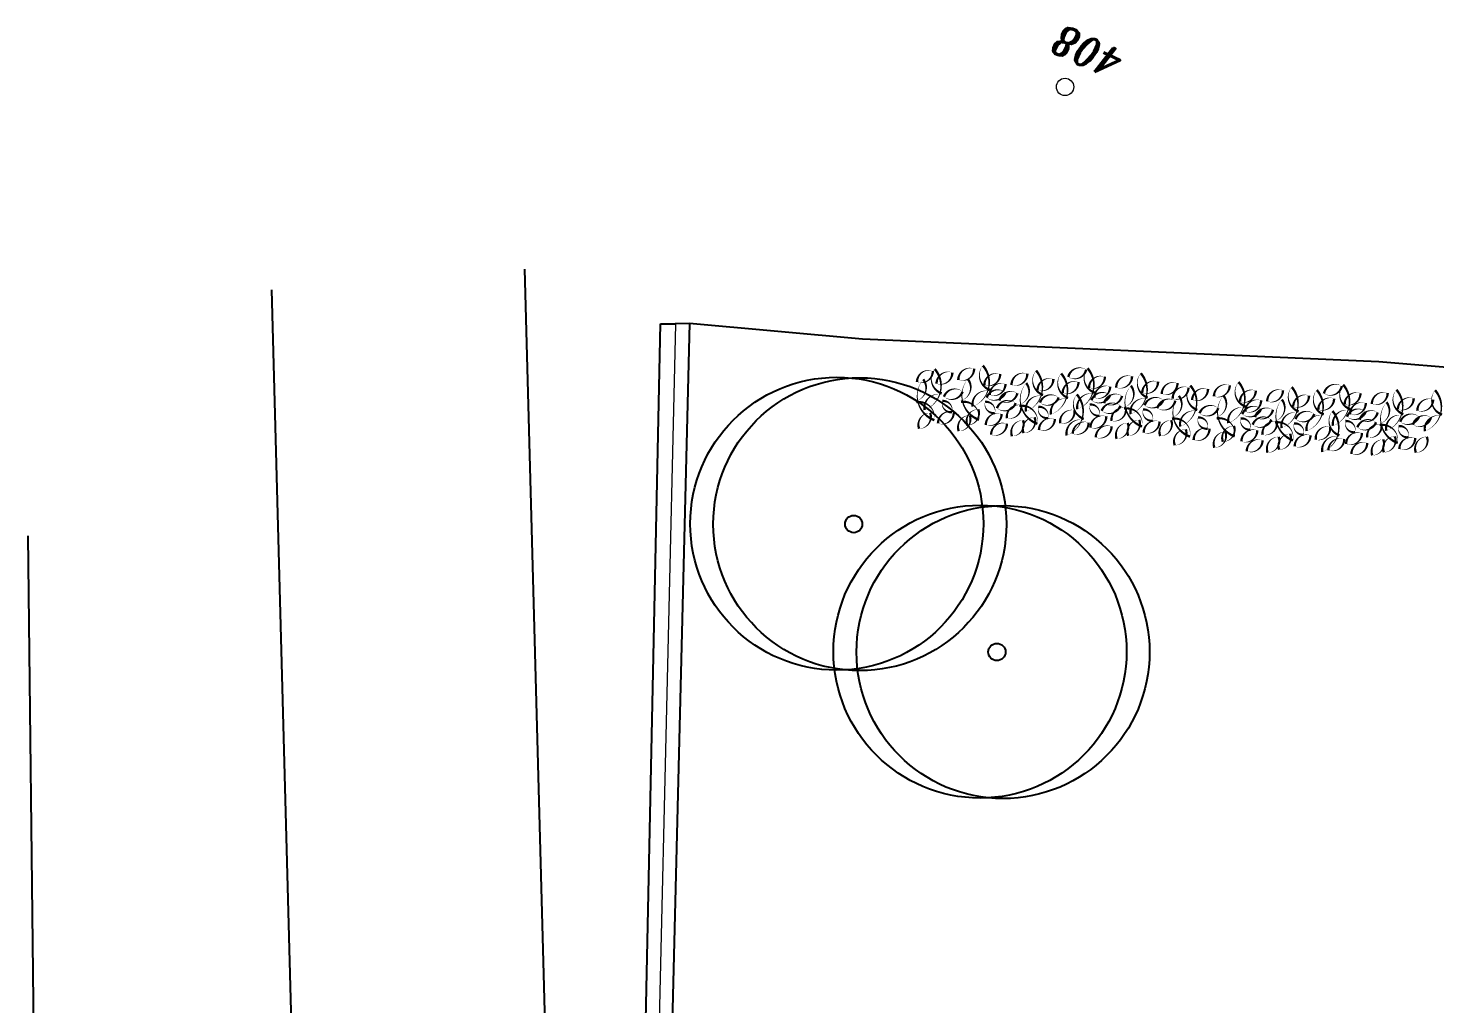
# Model space of a CAD drawing. Header units: metres. Extents: x -45 to 1930, y -347 to 488.
# Drawn here: x 81.57 to 109.89, y -288.87 to -269.22 of the extents above; entities that cross this region are included whole.
import ezdxf

# ---------------------------------------------------------------- set-up
doc = ezdxf.new("R2010")
doc.units = ezdxf.units.M
for name, color, linetype in [('01_PARCELNI CISLA', 7, 'Continuous'), ('01_PODKLAD_HRANICE_1', 70, 'Continuous'), ('01_PODKLAD_SLUCKY_4', 2, 'Continuous'), ('01_SLABE', 7, 'Continuous'), ('zariz.predmety', 203, 'Continuous')]:
    doc.layers.add(name, color=color, linetype=linetype)
doc.layers.add('ZNAÈKY BUDOV', color=7, linetype='Continuous', lineweight=0)
doc.styles.add('ITALICT', font='ITALICT')

# ---------------------------------------------------------------- blocks, each defined once
blk = doc.blocks.new('4$02')
at = {"layer": 'ZNAÈKY BUDOV', "color": 7, "linetype": 'Continuous', "lineweight": 0}
blk.add_circle((-0.007, 0.001), 0.175, dxfattribs=at)

msp = doc.modelspace()

# ---------------------------------------------------------------- linework, layer by layer
at = {"linetype": 'Continuous', "lineweight": 0}
for p, q in [((93.820624, -298.189754), (94.304654, -275.177144)), ((94.604595, -275.183118), (94.062081, -298.193985)), ((94.304654, -275.177144), (94.604595, -275.183118))]:
    msp.add_line(p, q, dxfattribs=at)
at = {"layer": '01_PODKLAD_HRANICE_1'}
for p, q in [((93.508619, -313.02376), (94.30467, -275.176246)), ((94.30467, -275.176246), (94.88549, -275.160834)), ((94.88549, -275.160834), (98.373462, -275.474072)), ((98.373462, -275.474072), (108.765791, -275.934644)), ((108.765791, -275.934644), (116.860292, -276.590636)), ((81.685369, -289.406095), (81.572992, -279.444932))]:
    msp.add_line(p, q, dxfattribs=at)
at = {"layer": '01_PODKLAD_SLUCKY_4'}
msp.add_line((94.88549, -275.160834), (93.943659, -313.307794), dxfattribs=at)
at = {"layer": '01_SLABE'}
for p, q in [((91.565372, -274.072663), (92.131762, -295.216873)), ((86.474408, -274.487219), (87.026986, -295.11577))]:
    msp.add_line(p, q, dxfattribs=at)
at = {"layer": 'zariz.predmety', "color": 253, "linetype": 'Continuous', "ltscale": 0.001}
for points in [[(99.785863, -276.123373, 0, 0, 0.520567051), (99.785863, -276.123373, 0, 0.05, 0.520567051), (99.467605, -276.347025, 0, 0.05, 0.520567051), (99.785863, -276.123373, 0.05, 0.05, 0)], [(99.824551, -276.083681, 0, 0, 0.520567051), (99.824551, -276.083681, 0, 0.05, 0.520567051), (99.964628, -276.57493, 0, 0.05, 0.520567051), (99.942492, -276.597596, 0, 0.05, 0.520567051), (99.619101, -276.91059, 0, 0.05, 0.520567051), (99.824551, -276.083681, 0.05, 0.05, 0)], [(100.179538, -276.154345, 0, 0, 0.520567051), (100.179538, -276.154345, 0, 0.05, 0.520567051), (99.861281, -276.377996, 0, 0.05, 0.520567051), (100.179538, -276.154345, 0.05, 0.05, 0)], [(100.617451, -276.078078, 0, 0, 0.520567051), (100.617451, -276.078078, 0, 0.05, 0.520567051), (100.299194, -276.301729, 0, 0.05, 0.520567051), (100.617451, -276.078078, 0.05, 0.05, 0)], [(100.793425, -276.013328, 0, 0, 0.520567051), (100.793425, -276.013328, 0, 0.05, 0.520567051), (100.933502, -276.504577, 0, 0.05, 0.520567051), (100.911366, -276.527242, 0, 0.05, 0.520567051), (100.587975, -276.840236, 0, 0.05, 0.520567051), (100.793425, -276.013328, 0.05, 0.05, 0)], [(101.864853, -276.11421, 0, 0, 0.520567051), (101.864853, -276.11421, 0, 0.05, 0.520567051), (102.00493, -276.605459, 0, 0.05, 0.520567051), (101.982794, -276.628124, 0, 0.05, 0.520567051), (101.659403, -276.941119, 0, 0.05, 0.520567051), (101.864853, -276.11421, 0.05, 0.05, 0)], [(102.513887, -276.244049, 0, 0, 0.520567051), (102.513887, -276.244049, 0, 0.05, 0.520567051), (102.873482, -276.095727, 0, 0.05, 0.520567051), (102.513887, -276.244049, 0.05, 0.05, 0)], [(102.900896, -276.066889, 0, 0, 0.520567051), (102.900896, -276.066889, 0, 0.05, 0.520567051), (103.040973, -276.558138, 0, 0.05, 0.520567051), (103.018837, -276.580803, 0, 0.05, 0.520567051), (102.695446, -276.893797, 0, 0.05, 0.520567051), (102.900896, -276.066889, 0.05, 0.05, 0)], [(99.817901, -277.113554, 0, 0, 0.520567051), (99.817901, -277.113554, 0, 0.05, 0.520567051), (99.455233, -276.753806, 0, 0.05, 0.520567051), (99.463436, -276.723205, 0, 0.05, 0.520567051), (99.592158, -276.291953, 0, 0.05, 0.520567051), (99.817901, -277.113554, 0.05, 0.05, 0)], [(100.716549, -277.107323, 0, 0, 0.520567051), (100.716549, -277.107323, 0, 0.05, 0.520567051), (100.35388, -276.747575, 0, 0.05, 0.520567051), (100.362084, -276.716974, 0, 0.05, 0.520567051), (100.490806, -276.285722, 0, 0.05, 0.520567051), (100.716549, -277.107323, 0.05, 0.05, 0)], [(101.141659, -276.185561, 0, 0, 0.520567051), (101.141659, -276.185561, 0, 0.05, 0.520567051), (100.823402, -276.409212, 0, 0.05, 0.520567051), (101.141659, -276.185561, 0.05, 0.05, 0)], [(101.248398, -276.384198, 0, 0, 0.520567051), (101.248398, -276.384198, 0, 0.05, 0.520567051), (100.93014, -276.60785, 0, 0.05, 0.520567051), (101.248398, -276.384198, 0.05, 0.05, 0)], [(101.688879, -276.17896, 0, 0, 0.520567051), (101.688879, -276.17896, 0, 0.05, 0.520567051), (101.370622, -276.402612, 0, 0.05, 0.520567051), (101.688879, -276.17896, 0.05, 0.05, 0)], [(101.891341, -277.187403, 0, 0, 0.520567051), (101.891341, -277.187403, 0, 0.05, 0.520567051), (101.528673, -276.827655, 0, 0.05, 0.520567051), (101.536877, -276.797054, 0, 0.05, 0.520567051), (101.665598, -276.365802, 0, 0.05, 0.520567051), (101.891341, -277.187403, 0.05, 0.05, 0)], [(102.213087, -276.286443, 0, 0, 0.520567051), (102.213087, -276.286443, 0, 0.05, 0.520567051), (101.89483, -276.510095, 0, 0.05, 0.520567051), (102.213087, -276.286443, 0.05, 0.05, 0)], [(102.37003, -276.173125, 0, 0, 0.520567051), (102.37003, -276.173125, 0, 0.05, 0.520567051), (102.510107, -276.664374, 0, 0.05, 0.520567051), (102.487971, -276.687039, 0, 0.05, 0.520567051), (102.16458, -277.000033, 0, 0.05, 0.520567051), (102.37003, -276.173125, 0.05, 0.05, 0)], [(102.718265, -276.345358, 0, 0, 0.520567051), (102.718265, -276.345358, 0, 0.05, 0.520567051), (102.400007, -276.569009, 0, 0.05, 0.520567051), (102.718265, -276.345358, 0.05, 0.05, 0)], [(103.24913, -276.239122, 0, 0, 0.520567051), (103.24913, -276.239122, 0, 0.05, 0.520567051), (102.930873, -276.462773, 0, 0.05, 0.520567051), (103.24913, -276.239122, 0.05, 0.05, 0)], [(103.355869, -276.437759, 0, 0, 0.520567051), (103.355869, -276.437759, 0, 0.05, 0.520567051), (103.037611, -276.661411, 0, 0.05, 0.520567051), (103.355869, -276.437759, 0.05, 0.05, 0)], [(103.79635, -276.232521, 0, 0, 0.520567051), (103.79635, -276.232521, 0, 0.05, 0.520567051), (103.478093, -276.456173, 0, 0.05, 0.520567051), (103.79635, -276.232521, 0.05, 0.05, 0)], [(103.998812, -277.240964, 0, 0, 0.520567051), (103.998812, -277.240964, 0, 0.05, 0.520567051), (103.636144, -276.881216, 0, 0.05, 0.520567051), (103.644348, -276.850615, 0, 0.05, 0.520567051), (103.773069, -276.419363, 0, 0.05, 0.520567051), (103.998812, -277.240964, 0.05, 0.05, 0)], [(103.972324, -276.167771, 0, 0, 0.520567051), (103.972324, -276.167771, 0, 0.05, 0.520567051), (104.112401, -276.65902, 0, 0.05, 0.520567051), (104.090265, -276.681685, 0, 0.05, 0.520567051), (103.766874, -276.994679, 0, 0.05, 0.520567051), (103.972324, -276.167771, 0.05, 0.05, 0)], [(104.320558, -276.340004, 0, 0, 0.520567051), (104.320558, -276.340004, 0, 0.05, 0.520567051), (104.002301, -276.563655, 0, 0.05, 0.520567051), (104.320558, -276.340004, 0.05, 0.05, 0)], [(104.712729, -276.364763, 0, 0, 0.520567051), (104.712729, -276.364763, 0, 0.05, 0.520567051), (104.394471, -276.588415, 0, 0.05, 0.520567051), (104.712729, -276.364763, 0.05, 0.05, 0)], [(104.971058, -276.416688, 0, 0, 0.520567051), (104.971058, -276.416688, 0, 0.05, 0.520567051), (105.111134, -276.907937, 0, 0.05, 0.520567051), (105.088998, -276.930602, 0, 0.05, 0.520567051), (104.765607, -277.243597, 0, 0.05, 0.520567051), (104.971058, -276.416688, 0.05, 0.05, 0)], [(105.763958, -276.411085, 0, 0, 0.520567051), (105.763958, -276.411085, 0, 0.05, 0.520567051), (105.4457, -276.634736, 0, 0.05, 0.520567051), (105.763958, -276.411085, 0.05, 0.05, 0)], [(105.939931, -276.346335, 0, 0, 0.520567051), (105.939931, -276.346335, 0, 0.05, 0.520567051), (106.080008, -276.837584, 0, 0.05, 0.520567051), (106.057872, -276.860249, 0, 0.05, 0.520567051), (105.734481, -277.173243, 0, 0.05, 0.520567051), (105.939931, -276.346335, 0.05, 0.05, 0)], [(107.660393, -276.577055, 0, 0, 0.520567051), (107.660393, -276.577055, 0, 0.05, 0.520567051), (108.019988, -276.428734, 0, 0.05, 0.520567051), (107.660393, -276.577055, 0.05, 0.05, 0)], [(108.047402, -276.399895, 0, 0, 0.520567051), (108.047402, -276.399895, 0, 0.05, 0.520567051), (108.187479, -276.891145, 0, 0.05, 0.520567051), (108.165343, -276.91381, 0, 0.05, 0.520567051), (107.841952, -277.226804, 0, 0.05, 0.520567051), (108.047402, -276.399895, 0.05, 0.05, 0)], [(100.385451, -276.539072, 0, 0, 0.520567051), (100.385451, -276.539072, 0, 0.05, 0.520567051), (100.010352, -276.642073, 0, 0.05, 0.520567051), (100.385451, -276.539072, 0.05, 0.05, 0)], [(101.246685, -276.556392, 0, 0, 0.520567051), (101.246685, -276.556392, 0, 0.05, 0.520567051), (100.871587, -276.659393, 0, 0.05, 0.520567051), (101.246685, -276.556392, 0.05, 0.05, 0)], [(101.45431, -276.768926, 0, 0, 0.520567051), (101.45431, -276.768926, 0, 0.05, 0.520567051), (101.079212, -276.871927, 0, 0.05, 0.520567051), (101.45431, -276.768926, 0.05, 0.05, 0)], [(101.128173, -276.719469, 0, 0, 0.520567051), (101.128173, -276.719469, 0, 0.05, 0.520567051), (101.487768, -276.571147, 0, 0.05, 0.520567051), (101.128173, -276.719469, 0.05, 0.05, 0)], [(102.318114, -276.657274, 0, 0, 0.520567051), (102.318114, -276.657274, 0, 0.05, 0.520567051), (101.943015, -276.760275, 0, 0.05, 0.520567051), (102.318114, -276.657274, 0.05, 0.05, 0)], [(102.685112, -276.595591, 0, 0, 0.520567051), (102.685112, -276.595591, 0, 0.05, 0.520567051), (102.825189, -277.08684, 0, 0.05, 0.520567051), (102.803053, -277.109505, 0, 0.05, 0.520567051), (102.479662, -277.4225, 0, 0.05, 0.520567051), (102.685112, -276.595591, 0.05, 0.05, 0)], [(103.354156, -276.609953, 0, 0, 0.520567051), (103.354156, -276.609953, 0, 0.05, 0.520567051), (102.979058, -276.712953, 0, 0.05, 0.520567051), (103.354156, -276.609953, 0.05, 0.05, 0)], [(103.235644, -276.773029, 0, 0, 0.520567051), (103.235644, -276.773029, 0, 0.05, 0.520567051), (103.595239, -276.624708, 0, 0.05, 0.520567051), (103.235644, -276.773029, 0.05, 0.05, 0)], [(104.425584, -276.710835, 0, 0, 0.520567051), (104.425584, -276.710835, 0, 0.05, 0.520567051), (104.050486, -276.813836, 0, 0.05, 0.520567051), (104.425584, -276.710835, 0.05, 0.05, 0)], [(104.307072, -276.873912, 0, 0, 0.520567051), (104.307072, -276.873912, 0, 0.05, 0.520567051), (104.666667, -276.725591, 0, 0.05, 0.520567051), (104.307072, -276.873912, 0.05, 0.05, 0)], [(104.964408, -277.446561, 0, 0, 0.520567051), (104.964408, -277.446561, 0, 0.05, 0.520567051), (104.601739, -277.086813, 0, 0.05, 0.520567051), (104.609943, -277.056212, 0, 0.05, 0.520567051), (104.738664, -276.62496, 0, 0.05, 0.520567051), (104.964408, -277.446561, 0.05, 0.05, 0)], [(104.932369, -276.45638, 0, 0, 0.520567051), (104.932369, -276.45638, 0, 0.05, 0.520567051), (104.614112, -276.680031, 0, 0.05, 0.520567051), (104.932369, -276.45638, 0.05, 0.05, 0)], [(105.326045, -276.487352, 0, 0, 0.520567051), (105.326045, -276.487352, 0, 0.05, 0.520567051), (105.007787, -276.711003, 0, 0.05, 0.520567051), (105.326045, -276.487352, 0.05, 0.05, 0)], [(105.863055, -277.44033, 0, 0, 0.520567051), (105.863055, -277.44033, 0, 0.05, 0.520567051), (105.500387, -277.080582, 0, 0.05, 0.520567051), (105.50859, -277.049981, 0, 0.05, 0.520567051), (105.637312, -276.618729, 0, 0.05, 0.520567051), (105.863055, -277.44033, 0.05, 0.05, 0)], [(106.288166, -276.518568, 0, 0, 0.520567051), (106.288166, -276.518568, 0, 0.05, 0.520567051), (105.969908, -276.742219, 0, 0.05, 0.520567051), (106.288166, -276.518568, 0.05, 0.05, 0)], [(106.394904, -276.717205, 0, 0, 0.520567051), (106.394904, -276.717205, 0, 0.05, 0.520567051), (106.076647, -276.940857, 0, 0.05, 0.520567051), (106.394904, -276.717205, 0.05, 0.05, 0)], [(106.835386, -276.511967, 0, 0, 0.520567051), (106.835386, -276.511967, 0, 0.05, 0.520567051), (106.517128, -276.735619, 0, 0.05, 0.520567051), (106.835386, -276.511967, 0.05, 0.05, 0)], [(107.037848, -277.52041, 0, 0, 0.520567051), (107.037848, -277.52041, 0, 0.05, 0.520567051), (106.675179, -277.160662, 0, 0.05, 0.520567051), (106.683383, -277.130061, 0, 0.05, 0.520567051), (106.812105, -276.698809, 0, 0.05, 0.520567051), (107.037848, -277.52041, 0.05, 0.05, 0)], [(107.01136, -276.447217, 0, 0, 0.520567051), (107.01136, -276.447217, 0, 0.05, 0.520567051), (107.151436, -276.938466, 0, 0.05, 0.520567051), (107.1293, -276.961131, 0, 0.05, 0.520567051), (106.805909, -277.274125, 0, 0.05, 0.520567051), (107.01136, -276.447217, 0.05, 0.05, 0)], [(107.359594, -276.61945, 0, 0, 0.520567051), (107.359594, -276.61945, 0, 0.05, 0.520567051), (107.041336, -276.843101, 0, 0.05, 0.520567051), (107.359594, -276.61945, 0.05, 0.05, 0)], [(107.516537, -276.506131, 0, 0, 0.520567051), (107.516537, -276.506131, 0, 0.05, 0.520567051), (107.656614, -276.997381, 0, 0.05, 0.520567051), (107.634477, -277.020046, 0, 0.05, 0.520567051), (107.311086, -277.33304, 0, 0.05, 0.520567051), (107.516537, -276.506131, 0.05, 0.05, 0)], [(107.864771, -276.678365, 0, 0, 0.520567051), (107.864771, -276.678365, 0, 0.05, 0.520567051), (107.546513, -276.902016, 0, 0.05, 0.520567051), (107.864771, -276.678365, 0.05, 0.05, 0)], [(108.395637, -276.572129, 0, 0, 0.520567051), (108.395637, -276.572129, 0, 0.05, 0.520567051), (108.077379, -276.79578, 0, 0.05, 0.520567051), (108.395637, -276.572129, 0.05, 0.05, 0)], [(108.942857, -276.565528, 0, 0, 0.520567051), (108.942857, -276.565528, 0, 0.05, 0.520567051), (108.624599, -276.78918, 0, 0.05, 0.520567051), (108.942857, -276.565528, 0.05, 0.05, 0)], [(109.118831, -276.500778, 0, 0, 0.520567051), (109.118831, -276.500778, 0, 0.05, 0.520567051), (109.258907, -276.992027, 0, 0.05, 0.520567051), (109.236771, -277.014692, 0, 0.05, 0.520567051), (108.91338, -277.327686, 0, 0.05, 0.520567051), (109.118831, -276.500778, 0.05, 0.05, 0)], [(109.467065, -276.673011, 0, 0, 0.520567051), (109.467065, -276.673011, 0, 0.05, 0.520567051), (109.148807, -276.896662, 0, 0.05, 0.520567051), (109.467065, -276.673011, 0.05, 0.05, 0)], [(109.859235, -276.69777, 0, 0, 0.520567051), (109.859235, -276.69777, 0, 0.05, 0.520567051), (109.540978, -276.921421, 0, 0.05, 0.520567051), (109.859235, -276.69777, 0.05, 0.05, 0)], [(109.897372, -276.51013, 0, 0, 0.520567051), (109.897372, -276.51013, 0, 0.05, 0.520567051), (110.037448, -277.001379, 0, 0.05, 0.520567051), (110.015312, -277.024044, 0, 0.05, 0.520567051), (109.691921, -277.337038, 0, 0.05, 0.520567051), (109.897372, -276.51013, 0.05, 0.05, 0)], [(99.732113, -276.966527, 0, 0, 0.520567051), (99.732113, -276.966527, 0, 0.05, 0.520567051), (99.510257, -277.286039, 0, 0.05, 0.520567051), (99.732113, -276.966527, 0.05, 0.05, 0)], [(99.890763, -277.178942, 0, 0, 0.520567051), (99.890763, -277.178942, 0, 0.05, 0.520567051), (100.209021, -276.95529, 0, 0.05, 0.520567051), (99.890763, -277.178942, 0.05, 0.05, 0)], [(100.172857, -276.954203, 0, 0, 0.520567051), (100.172857, -276.954203, 0, 0.05, 0.520567051), (99.977613, -276.727977, 0, 0.05, 0.520567051), (100.172857, -276.954203, 0.05, 0.05, 0)], [(100.700987, -276.896173, 0, 0, 0.520567051), (100.700987, -276.896173, 0, 0.05, 0.520567051), (100.479131, -277.215685, 0, 0.05, 0.520567051), (100.700987, -276.896173, 0.05, 0.05, 0)], [(101.034091, -276.971522, 0, 0, 0.520567051), (101.034091, -276.971522, 0, 0.05, 0.520567051), (100.838848, -276.745296, 0, 0.05, 0.520567051), (101.034091, -276.971522, 0.05, 0.05, 0)], [(100.852884, -277.210158, 0, 0, 0.520567051), (100.852884, -277.210158, 0, 0.05, 0.520567051), (101.171141, -276.986506, 0, 0.05, 0.520567051), (100.852884, -277.210158, 0.05, 0.05, 0)], [(101.27798, -277.07458, 0, 0, 0.520567051), (101.27798, -277.07458, 0, 0.05, 0.520567051), (101.566336, -276.813509, 0, 0.05, 0.520567051), (101.27798, -277.07458, 0.05, 0.05, 0)], [(102.10552, -277.072404, 0, 0, 0.520567051), (102.10552, -277.072404, 0, 0.05, 0.520567051), (101.910276, -276.846179, 0, 0.05, 0.520567051), (102.10552, -277.072404, 0.05, 0.05, 0)], [(102.349408, -277.175462, 0, 0, 0.520567051), (102.349408, -277.175462, 0, 0.05, 0.520567051), (102.637765, -276.914391, 0, 0.05, 0.520567051), (102.349408, -277.175462, 0.05, 0.05, 0)], [(103.141562, -277.025083, 0, 0, 0.520567051), (103.141562, -277.025083, 0, 0.05, 0.520567051), (102.946319, -276.798857, 0, 0.05, 0.520567051), (103.141562, -277.025083, 0.05, 0.05, 0)], [(103.561781, -276.822487, 0, 0, 0.520567051), (103.561781, -276.822487, 0, 0.05, 0.520567051), (103.186683, -276.925488, 0, 0.05, 0.520567051), (103.561781, -276.822487, 0.05, 0.05, 0)], [(103.385451, -277.128141, 0, 0, 0.520567051), (103.385451, -277.128141, 0, 0.05, 0.520567051), (103.673807, -276.86707, 0, 0.05, 0.520567051), (103.385451, -277.128141, 0.05, 0.05, 0)], [(104.212991, -277.125965, 0, 0, 0.520567051), (104.212991, -277.125965, 0, 0.05, 0.520567051), (104.017747, -276.899739, 0, 0.05, 0.520567051), (104.212991, -277.125965, 0.05, 0.05, 0)], [(105.531957, -276.872079, 0, 0, 0.520567051), (105.531957, -276.872079, 0, 0.05, 0.520567051), (105.156859, -276.97508, 0, 0.05, 0.520567051), (105.531957, -276.872079, 0.05, 0.05, 0)], [(106.393192, -276.889399, 0, 0, 0.520567051), (106.393192, -276.889399, 0, 0.05, 0.520567051), (106.018094, -276.992399, 0, 0.05, 0.520567051), (106.393192, -276.889399, 0.05, 0.05, 0)], [(106.274679, -277.052475, 0, 0, 0.520567051), (106.274679, -277.052475, 0, 0.05, 0.520567051), (106.634274, -276.904154, 0, 0.05, 0.520567051), (106.274679, -277.052475, 0.05, 0.05, 0)], [(107.46462, -276.990281, 0, 0, 0.520567051), (107.46462, -276.990281, 0, 0.05, 0.520567051), (107.089522, -277.093282, 0, 0.05, 0.520567051), (107.46462, -276.990281, 0.05, 0.05, 0)], [(107.831618, -276.928598, 0, 0, 0.520567051), (107.831618, -276.928598, 0, 0.05, 0.520567051), (107.971695, -277.419847, 0, 0.05, 0.520567051), (107.949559, -277.442512, 0, 0.05, 0.520567051), (107.626168, -277.755507, 0, 0.05, 0.520567051), (107.831618, -276.928598, 0.05, 0.05, 0)], [(108.500663, -276.94296, 0, 0, 0.520567051), (108.500663, -276.94296, 0, 0.05, 0.520567051), (108.125565, -277.04596, 0, 0.05, 0.520567051), (108.500663, -276.94296, 0.05, 0.05, 0)], [(108.502375, -276.770766, 0, 0, 0.520567051), (108.502375, -276.770766, 0, 0.05, 0.520567051), (108.184118, -276.994418, 0, 0.05, 0.520567051), (108.502375, -276.770766, 0.05, 0.05, 0)], [(108.38215, -277.106036, 0, 0, 0.520567051), (108.38215, -277.106036, 0, 0.05, 0.520567051), (108.741745, -276.957715, 0, 0.05, 0.520567051), (108.38215, -277.106036, 0.05, 0.05, 0)], [(109.145319, -277.573971, 0, 0, 0.520567051), (109.145319, -277.573971, 0, 0.05, 0.520567051), (108.78265, -277.214223, 0, 0.05, 0.520567051), (108.790854, -277.183622, 0, 0.05, 0.520567051), (108.919576, -276.75237, 0, 0.05, 0.520567051), (109.145319, -277.573971, 0.05, 0.05, 0)], [(109.572091, -277.043842, 0, 0, 0.520567051), (109.572091, -277.043842, 0, 0.05, 0.520567051), (109.196993, -277.146843, 0, 0.05, 0.520567051), (109.572091, -277.043842, 0.05, 0.05, 0)], [(100.529892, -277.015864, 0, 0, 0.520567051), (100.529892, -277.015864, 0, 0.05, 0.520567051), (100.308037, -277.335376, 0, 0.05, 0.520567051), (100.529892, -277.015864, 0.05, 0.05, 0)], [(100.959623, -277.408795, 0, 0, 0.520567051), (100.959623, -277.408795, 0, 0.05, 0.520567051), (101.27788, -277.185144, 0, 0.05, 0.520567051), (100.959623, -277.408795, 0.05, 0.05, 0)], [(101.601321, -277.116746, 0, 0, 0.520567051), (101.601321, -277.116746, 0, 0.05, 0.520567051), (101.379465, -277.436258, 0, 0.05, 0.520567051), (101.601321, -277.116746, 0.05, 0.05, 0)], [(101.83436, -277.055285, 0, 0, 0.520567051), (101.83436, -277.055285, 0, 0.05, 0.520567051), (101.612505, -277.374796, 0, 0.05, 0.520567051), (101.83436, -277.055285, 0.05, 0.05, 0)], [(101.924312, -277.31104, 0, 0, 0.520567051), (101.924312, -277.31104, 0, 0.05, 0.520567051), (102.24257, -277.087388, 0, 0.05, 0.520567051), (101.924312, -277.31104, 0.05, 0.05, 0)], [(102.922579, -277.163073, 0, 0, 0.520567051), (102.922579, -277.163073, 0, 0.05, 0.520567051), (102.604322, -277.386724, 0, 0.05, 0.520567051), (102.922579, -277.163073, 0.05, 0.05, 0)], [(102.960355, -277.263719, 0, 0, 0.520567051), (102.960355, -277.263719, 0, 0.05, 0.520567051), (103.278612, -277.040067, 0, 0.05, 0.520567051), (102.960355, -277.263719, 0.05, 0.05, 0)], [(103.067094, -277.462356, 0, 0, 0.520567051), (103.067094, -277.462356, 0, 0.05, 0.520567051), (103.385351, -277.238705, 0, 0.05, 0.520567051), (103.067094, -277.462356, 0.05, 0.05, 0)], [(103.708792, -277.170307, 0, 0, 0.520567051), (103.708792, -277.170307, 0, 0.05, 0.520567051), (103.486936, -277.489819, 0, 0.05, 0.520567051), (103.708792, -277.170307, 0.05, 0.05, 0)], [(103.941831, -277.108846, 0, 0, 0.520567051), (103.941831, -277.108846, 0, 0.05, 0.520567051), (103.719976, -277.428357, 0, 0.05, 0.520567051), (103.941831, -277.108846, 0.05, 0.05, 0)], [(104.031783, -277.364601, 0, 0, 0.520567051), (104.031783, -277.364601, 0, 0.05, 0.520567051), (104.350041, -277.140949, 0, 0.05, 0.520567051), (104.031783, -277.364601, 0.05, 0.05, 0)], [(104.585403, -277.1148, 0, 0, 0.520567051), (104.585403, -277.1148, 0, 0.05, 0.520567051), (104.363547, -277.434311, 0, 0.05, 0.520567051), (104.585403, -277.1148, 0.05, 0.05, 0)], [(105.03727, -277.511949, 0, 0, 0.520567051), (105.03727, -277.511949, 0, 0.05, 0.520567051), (105.355527, -277.288297, 0, 0.05, 0.520567051), (105.03727, -277.511949, 0.05, 0.05, 0)], [(105.319363, -277.28721, 0, 0, 0.520567051), (105.319363, -277.28721, 0, 0.05, 0.520567051), (105.124119, -277.060984, 0, 0.05, 0.520567051), (105.319363, -277.28721, 0.05, 0.05, 0)], [(105.847493, -277.22918, 0, 0, 0.520567051), (105.847493, -277.22918, 0, 0.05, 0.520567051), (105.625637, -277.548692, 0, 0.05, 0.520567051), (105.847493, -277.22918, 0.05, 0.05, 0)], [(106.180598, -277.304529, 0, 0, 0.520567051), (106.180598, -277.304529, 0, 0.05, 0.520567051), (105.985354, -277.078303, 0, 0.05, 0.520567051), (106.180598, -277.304529, 0.05, 0.05, 0)], [(106.600816, -277.101933, 0, 0, 0.520567051), (106.600816, -277.101933, 0, 0.05, 0.520567051), (106.225718, -277.204934, 0, 0.05, 0.520567051), (106.600816, -277.101933, 0.05, 0.05, 0)], [(106.424486, -277.407587, 0, 0, 0.520567051), (106.424486, -277.407587, 0, 0.05, 0.520567051), (106.712843, -277.146516, 0, 0.05, 0.520567051), (106.424486, -277.407587, 0.05, 0.05, 0)], [(107.252026, -277.405411, 0, 0, 0.520567051), (107.252026, -277.405411, 0, 0.05, 0.520567051), (107.056782, -277.179185, 0, 0.05, 0.520567051), (107.252026, -277.405411, 0.05, 0.05, 0)], [(107.495914, -277.508469, 0, 0, 0.520567051), (107.495914, -277.508469, 0, 0.05, 0.520567051), (107.784271, -277.247398, 0, 0.05, 0.520567051), (107.495914, -277.508469, 0.05, 0.05, 0)], [(108.288069, -277.35809, 0, 0, 0.520567051), (108.288069, -277.35809, 0, 0.05, 0.520567051), (108.092825, -277.131864, 0, 0.05, 0.520567051), (108.288069, -277.35809, 0.05, 0.05, 0)], [(108.708287, -277.155494, 0, 0, 0.520567051), (108.708287, -277.155494, 0, 0.05, 0.520567051), (108.333189, -277.258495, 0, 0.05, 0.520567051), (108.708287, -277.155494, 0.05, 0.05, 0)], [(108.531957, -277.461148, 0, 0, 0.520567051), (108.531957, -277.461148, 0, 0.05, 0.520567051), (108.820314, -277.200077, 0, 0.05, 0.520567051), (108.531957, -277.461148, 0.05, 0.05, 0)], [(109.359497, -277.458972, 0, 0, 0.520567051), (109.359497, -277.458972, 0, 0.05, 0.520567051), (109.164253, -277.232746, 0, 0.05, 0.520567051), (109.359497, -277.458972, 0.05, 0.05, 0)], [(109.453578, -277.206919, 0, 0, 0.520567051), (109.453578, -277.206919, 0, 0.05, 0.520567051), (109.813173, -277.058598, 0, 0.05, 0.520567051), (109.453578, -277.206919, 0.05, 0.05, 0)], [(104.878619, -277.299534, 0, 0, 0.520567051), (104.878619, -277.299534, 0, 0.05, 0.520567051), (104.656763, -277.619046, 0, 0.05, 0.520567051), (104.878619, -277.299534, 0.05, 0.05, 0)], [(105.676399, -277.348871, 0, 0, 0.520567051), (105.676399, -277.348871, 0, 0.05, 0.520567051), (105.454543, -277.668382, 0, 0.05, 0.520567051), (105.676399, -277.348871, 0.05, 0.05, 0)], [(105.99939, -277.543165, 0, 0, 0.520567051), (105.99939, -277.543165, 0, 0.05, 0.520567051), (106.317648, -277.319513, 0, 0.05, 0.520567051), (105.99939, -277.543165, 0.05, 0.05, 0)], [(106.106129, -277.741802, 0, 0, 0.520567051), (106.106129, -277.741802, 0, 0.05, 0.520567051), (106.424386, -277.518151, 0, 0.05, 0.520567051), (106.106129, -277.741802, 0.05, 0.05, 0)], [(106.747827, -277.449753, 0, 0, 0.520567051), (106.747827, -277.449753, 0, 0.05, 0.520567051), (106.525971, -277.769265, 0, 0.05, 0.520567051), (106.747827, -277.449753, 0.05, 0.05, 0)], [(106.980867, -277.388292, 0, 0, 0.520567051), (106.980867, -277.388292, 0, 0.05, 0.520567051), (106.759011, -277.707803, 0, 0.05, 0.520567051), (106.980867, -277.388292, 0.05, 0.05, 0)], [(107.070819, -277.644047, 0, 0, 0.520567051), (107.070819, -277.644047, 0, 0.05, 0.520567051), (107.389076, -277.420395, 0, 0.05, 0.520567051), (107.070819, -277.644047, 0.05, 0.05, 0)], [(108.069086, -277.49608, 0, 0, 0.520567051), (108.069086, -277.49608, 0, 0.05, 0.520567051), (107.750828, -277.719731, 0, 0.05, 0.520567051), (108.069086, -277.49608, 0.05, 0.05, 0)], [(108.106861, -277.596725, 0, 0, 0.520567051), (108.106861, -277.596725, 0, 0.05, 0.520567051), (108.425119, -277.373074, 0, 0.05, 0.520567051), (108.106861, -277.596725, 0.05, 0.05, 0)], [(108.2136, -277.795363, 0, 0, 0.520567051), (108.2136, -277.795363, 0, 0.05, 0.520567051), (108.531857, -277.571712, 0, 0.05, 0.520567051), (108.2136, -277.795363, 0.05, 0.05, 0)], [(108.855298, -277.503314, 0, 0, 0.520567051), (108.855298, -277.503314, 0, 0.05, 0.520567051), (108.633442, -277.822826, 0, 0.05, 0.520567051), (108.855298, -277.503314, 0.05, 0.05, 0)], [(109.088338, -277.441852, 0, 0, 0.520567051), (109.088338, -277.441852, 0, 0.05, 0.520567051), (108.866482, -277.761364, 0, 0.05, 0.520567051), (109.088338, -277.441852, 0.05, 0.05, 0)], [(109.17829, -277.697608, 0, 0, 0.520567051), (109.17829, -277.697608, 0, 0.05, 0.520567051), (109.496547, -277.473956, 0, 0.05, 0.520567051), (109.17829, -277.697608, 0.05, 0.05, 0)], [(109.73191, -277.447807, 0, 0, 0.520567051), (109.73191, -277.447807, 0, 0.05, 0.520567051), (109.510054, -277.767318, 0, 0.05, 0.520567051), (109.73191, -277.447807, 0.05, 0.05, 0)]]:
    msp.add_lwpolyline(points, format="xyseb", close=True, dxfattribs=at)
for centre, radius in [((97.85334, -279.200307), 2.950006), ((98.316673, -279.209535), 2.950006), ((100.736104, -281.776694), 2.950006), ((101.199437, -281.785922), 2.950006), ((98.193383, -279.20708), 0.17334), ((101.076148, -281.783467), 0.17334)]:
    msp.add_circle(centre, radius, dxfattribs=at)

# ---------------------------------------------------------------- block references
at = {"layer": 'ZNAÈKY BUDOV', "color": 7, "linetype": 'Continuous', "lineweight": 0, "xscale": 1.000046730041555, "yscale": 1.000046730041475, "rotation": 155.0658189707027}
msp.add_blockref('4$02', (102.442249, -270.396227), dxfattribs=at)

# ---------------------------------------------------------------- texts
at = {"layer": '01_PARCELNI CISLA', "linetype": 'Continuous', "lineweight": 0, "style": 'ITALICT', "width": 0.882354}
msp.add_text('408', height=0.600028, rotation=155.065819, dxfattribs=at).set_placement((103.665303, -269.726001))

doc.saveas('drawing.dxf')
